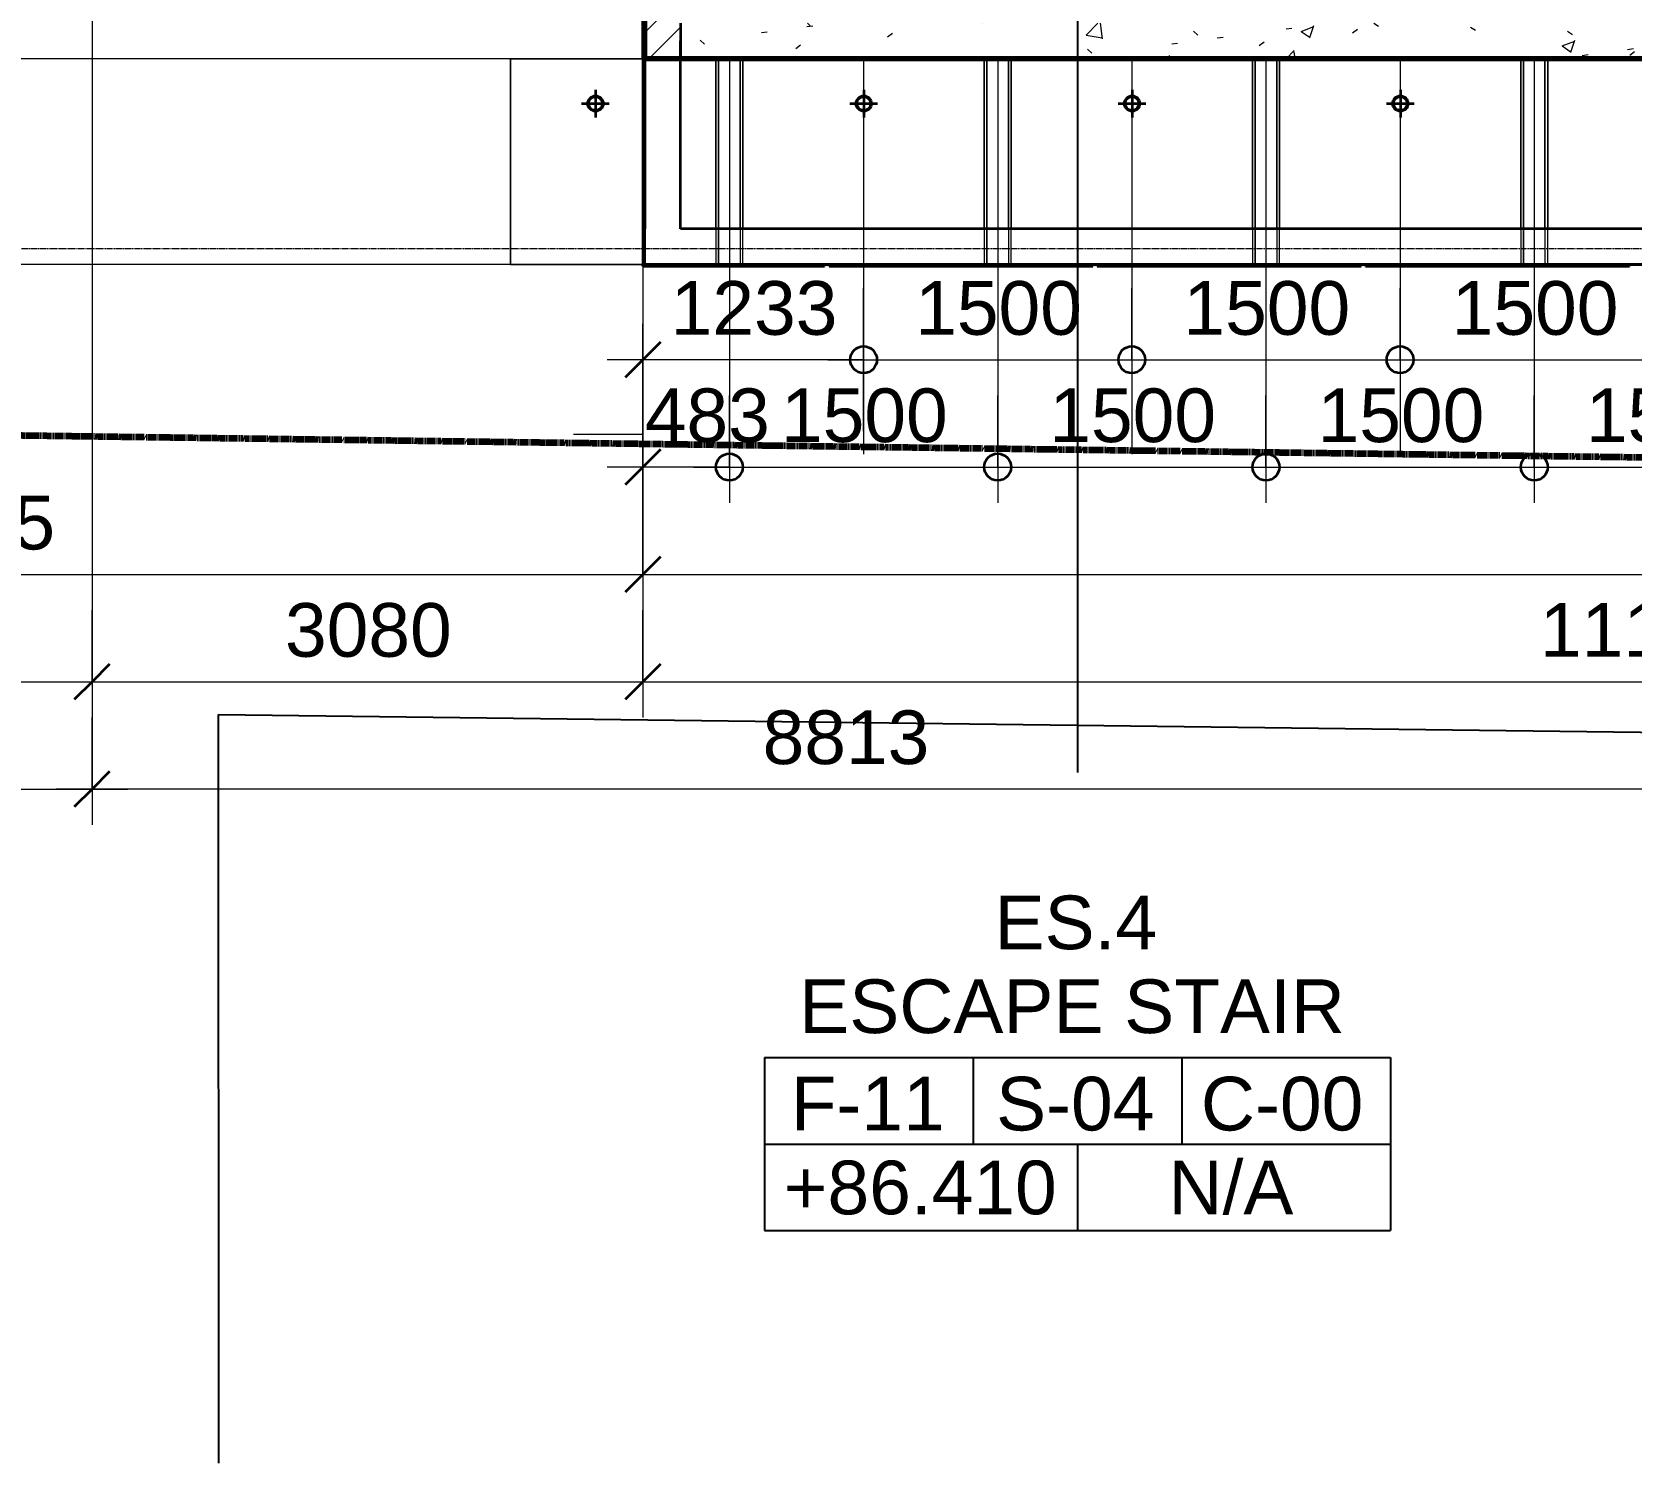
# Model space of a CAD drawing. Header units: millimetres. Extents: x -712454 to -640739, y -26917 to 7174.
# Drawn here: x -696832 to -687891, y -26823 to -18823 of the extents above; entities that cross this region are included whole.
import ezdxf

# ---------------------------------------------------------------- set-up
doc = ezdxf.new("R2010")
doc.units = ezdxf.units.MM
for name, pattern in [('DPA_Hidden 100', [7.2, 4.7, -2.5]), ('DPA_Hidden 50', [3, 2, -1]), ('DPA_ROW', [32.5, 15, -2.5, 5, -2.5, 5, -2.5])]:
    doc.linetypes.add(name, pattern=pattern)
for name, color, linetype, lineweight in [('A-ANNO-DIMS', 1, 'Continuous', 9), ('A-ANNO-DIMS-100', 1, 'Continuous', 9), ('A-DETL', 1, 'Continuous', 70), ('A-DETL-GENF', 2, 'Continuous', 25), ('A-FLOR-E', 2, 'Continuous', 35), ('A-GLAZ-CURT', 2, 'Continuous', 9), ('A-MASS', 2, 'Continuous', 35), ('A-ROOM-IDEN', 3, 'Continuous', 25), ('A-ROOM-LINE', 3, 'Continuous', 25), ('A-WALL', 5, 'Continuous', 35), ('A-WALL-PATT', 1, 'Continuous', 35), ('C-PROP-LINE', 10, 'DPA_ROW', 100), ('E-LITE-EQPM', 2, 'Continuous', 35), ('WALL-E', 2, 'Continuous', 35)]:
    doc.layers.add(name, color=color, linetype=linetype, lineweight=lineweight)
doc.styles.add('Arial_2', font='arial.ttf', dxfattribs={"height": 300})
doc.dimstyles.new('DPA-DIM-3_0_C-C', dxfattribs={"dimscale": 304.8, "dimtxt": 306.07782, "dimasz": 0.492126, "dimexe": 0.656168, "dimexo": 0.0625, "dimgap": 0.164042, "dimtad": 1, "dimdec": 0, "dimzin": 0, "dimdsep": 46, "dimtxsty": 'Arial_2', "dimblk1": 'DOTBLANK', "dimblk2": 'DOTBLANK', "dimsah": 1, "dimcen": 0.09, "dimdle": 0.656168, "dimadec": 8, "dimazin": 0, "dimtfac": 1, "dimtdec": 4, "dimtix": 1, "dimtmove": 0, "dimatfit": 3, "dimfxl": 1.312336, "dimfxlon": 1, "dimtvp": 1, "dimtolj": 1, "dimtzin": 0, "dimarcsym": 2})
doc.dimstyles.new('DPA-DIM-3_0_C-T', dxfattribs={"dimscale": 304.8, "dimtxt": 306.07782, "dimasz": 0.492126, "dimexe": 0.656168, "dimexo": 0.0625, "dimgap": 0.164042, "dimtad": 0, "dimjust": 2, "dimdec": 0, "dimzin": 0, "dimdsep": 46, "dimtxsty": 'Arial_2', "dimblk1": 'DOTBLANK', "dimblk2": 'OBLIQUE', "dimsah": 1, "dimcen": 0.09, "dimdle": 0.656168, "dimadec": 8, "dimazin": 0, "dimtfac": 1, "dimtdec": 4, "dimtix": 1, "dimtmove": 2, "dimatfit": 3, "dimfxl": 1.312336, "dimfxlon": 1, "dimtvp": 1, "dimtolj": 1, "dimtzin": 0, "dimarcsym": 2})
doc.dimstyles.new('DPA-DIM-3_0_T-T', dxfattribs={"dimscale": 304.8, "dimtxt": 306.07782, "dimasz": 0.656168, "dimexe": 0.656168, "dimexo": 0.0625, "dimgap": 0.164042, "dimtad": 1, "dimdec": 0, "dimzin": 0, "dimdsep": 46, "dimtxsty": 'Arial_2', "dimblk1": 'OBLIQUE', "dimblk2": 'OBLIQUE', "dimsah": 1, "dimcen": 0.09, "dimdle": 0.656168, "dimadec": 8, "dimazin": 0, "dimtfac": 1, "dimtdec": 4, "dimtix": 1, "dimtmove": 0, "dimatfit": 3, "dimfxl": 1.312336, "dimfxlon": 1, "dimtvp": 1, "dimtolj": 1, "dimtzin": 0, "dimarcsym": 2})

# ---------------------------------------------------------------- blocks, each defined once
blk = doc.blocks.new('D1 - D1-12676964-4213-01 ENLARGED ENTRANCE 3 GROUND LEVEL - REFLECTED CEILING PLAN')
at = {"layer": 'A-DETL-GENF'}
for radius in [45, 40]:
    blk.add_circle((0, 0), radius, dxfattribs=at)
at = {"layer": 'E-LITE-EQPM'}
for p, q in [((-77.5, 0), (77.5, 0)), ((0, 77.5), (0, -77.5))]:
    blk.add_line(p, q, dxfattribs=at)
blk.add_circle((0, 0), 38, dxfattribs=at)
blk = doc.blocks.new('System Panel - DPA-AR_Metal Ceiling Rectangular Panel-16084010-4213-01 ENLARGED ENTRANCE 3 GROUND LEVEL - REFLECTED CEILING PLAN')
at = {"layer": 'A-GLAZ-CURT'}
for p, q in [((-691507.4, -18973), (-692857.4, -18973)), ((-692857.4, -18973), (-692857.4, -19923)), ((-692857.4, -20123), (-692857.4, -18973)), ((-692857.4, -18973), (-691507.4, -18973)), ((-691507.4, -19923), (-691507.4, -18973)), ((-691507.4, -18973), (-691507.4, -20123)), ((-692857.4, -20123), (-691507.4, -20123)), ((-691507.4, -20123), (-692857.4, -20123))]:
    blk.add_line(p, q, dxfattribs=at)
blk = doc.blocks.new('DPA_CP_Metal Ceiling Panel - Vertical Panel Entrance-16084011-4213-01 ENLARGED ENTRANCE 3 GROUND LEVEL - REFLECTED CEILING PLAN')
at = {"layer": 'A-GLAZ-CURT'}
for p, q in [((-683992.4, -18973), (-683872.4, -18973)), ((-683992.4, -18973), (-683992.4, -20123)), ((-683992.4, -18973), (-683992.4, -19923)), ((-683872.4, -18973), (-683992.4, -18973)), ((-683992.4, -18973), (-683872.4, -18973)), ((-683992.4, -20123), (-683992.4, -18973)), ((-683872.4, -18973), (-683872.4, -20123)), ((-683872.4, -19923), (-683872.4, -18973)), ((-683872.4, -18973), (-683872.4, -20123)), ((-683992.4, -20123), (-683872.4, -20123)), ((-683992.4, -20123), (-683872.4, -20123)), ((-683872.4, -20123), (-683992.4, -20123))]:
    blk.add_line(p, q, dxfattribs=at)
blk = doc.blocks.new('System Panel - DPA-AR_Metal Ceiling Rectangular Panel-16084009-4213-01 ENLARGED ENTRANCE 3 GROUND LEVEL - REFLECTED CEILING PLAN')
at = {"layer": 'A-GLAZ-CURT'}
for p, q in [((-693415.4, -18973), (-694155.4, -18973)), ((-694155.4, -18973), (-694155.4, -20123)), ((-694155.4, -20123), (-694155.4, -18973)), ((-694155.4, -18973), (-693007.4, -18973)), ((-693007.4, -18973), (-693405.4, -18973)), ((-693007.4, -19923), (-693007.4, -18973)), ((-693007.4, -18973), (-693007.4, -20123)), ((-694155.4, -20123), (-693007.4, -20123)), ((-693007.4, -20123), (-694155.4, -20123))]:
    blk.add_line(p, q, dxfattribs=at)
blk = doc.blocks.new('Family - ___-5116072-4213-01 ENLARGED ENTRANCE 3 GROUND LEVEL - REFLECTED CEILING PLAN')
at = {"layer": 'C-PROP-LINE'}
blk.add_line((-700930.8, -21023.2), (-686443.5, -21219.1), dxfattribs=at)
blk = doc.blocks.new('DIMBLOCK19-4213-01 ENLARGED ENTRANCE 3 GROUND LEVEL - REFLECTED CEILING PLAN')
at = {"layer": 'A-ANNO-DIMS-100'}
for p, q in [((-700930.8, -22055.3), (-700930.8, -22655.3)), ((-700930.8, -22455.3), (-700930.8, -22055.3)), ((-696495.7, -22055.3), (-696495.7, -22655.3)), ((-696495.7, -22455.3), (-696495.7, -22055.3)), ((-701130.8, -22455.3), (-696495.7, -22455.3))]:
    blk.add_line(p, q, dxfattribs=at)
at = {"layer": 'A-ANNO-DIMS-100', "lineweight": 35}
for p, q in [((-700930.8, -22455.3), (-700830.8, -22355.3)), ((-696495.7, -22455.3), (-696395.7, -22355.3)), ((-700930.8, -22455.3), (-701030.8, -22555.3)), ((-696495.7, -22455.3), (-696595.7, -22555.3))]:
    blk.add_line(p, q, dxfattribs=at)
at = {"layer": 'A-ANNO-DIMS-100', "color": 0, "insert": (-699174.7, -22015.8), "char_height": 300, "width": 1107.531, "attachment_point": 1, "line_spacing_factor": 0.941778, "style": 'Arial_2'}
blk.add_mtext('4435', dxfattribs=at)
blk = doc.blocks.new('_Oblique')
at = {"color": 0, "linetype": 'ByBlock', "lineweight": -2}
blk.add_line((-0.5, -0.5), (0.5, 0.5), dxfattribs=at)
blk = doc.blocks.new('DIMBLOCK20-4213-01 ENLARGED ENTRANCE 3 GROUND LEVEL - REFLECTED CEILING PLAN')
at = {"layer": 'A-ANNO-DIMS-100'}
for p, q in [((-696495.7, -22055.3), (-696495.7, -22655.3)), ((-696495.7, -22455.3), (-696495.7, -22055.3)), ((-693415.4, -22055.3), (-693415.4, -22655.3)), ((-693415.4, -22455.3), (-693415.4, -22055.3)), ((-696495.7, -22455.3), (-693415.4, -22455.3))]:
    blk.add_line(p, q, dxfattribs=at)
at = {"layer": 'A-ANNO-DIMS-100', "lineweight": 35}
for p, q in [((-696495.7, -22455.3), (-696395.7, -22355.3)), ((-693415.4, -22455.3), (-693315.4, -22355.3)), ((-696495.7, -22455.3), (-696595.7, -22555.3)), ((-693415.4, -22455.3), (-693515.4, -22555.3))]:
    blk.add_line(p, q, dxfattribs=at)
at = {"layer": 'A-ANNO-DIMS-100', "color": 0, "insert": (-695417, -22015.8), "char_height": 300, "width": 1107.531, "attachment_point": 1, "line_spacing_factor": 0.941778, "style": 'Arial_2'}
blk.add_mtext('3080', dxfattribs=at)
blk = doc.blocks.new('DIMBLOCK21-4213-01 ENLARGED ENTRANCE 3 GROUND LEVEL - REFLECTED CEILING PLAN')
at = {"layer": 'A-ANNO-DIMS-100'}
for p, q in [((-693415.4, -22055.3), (-693415.4, -22655.3)), ((-693415.4, -22455.3), (-693415.4, -22055.3)), ((-682232.4, -22055.3), (-682232.4, -22655.3)), ((-682232.4, -22455.3), (-682232.4, -22055.3)), ((-693415.4, -22455.3), (-682232.4, -22455.3))]:
    blk.add_line(p, q, dxfattribs=at)
at = {"layer": 'A-ANNO-DIMS-100', "lineweight": 35}
for p, q in [((-693415.4, -22455.3), (-693315.4, -22355.3)), ((-682232.4, -22455.3), (-682132.4, -22355.3)), ((-693415.4, -22455.3), (-693515.4, -22555.3)), ((-682232.4, -22455.3), (-682332.4, -22555.3))]:
    blk.add_line(p, q, dxfattribs=at)
at = {"layer": 'A-ANNO-DIMS-100', "color": 0, "insert": (-688400.7, -22015.8), "char_height": 300, "width": 1384.414, "attachment_point": 1, "line_spacing_factor": 0.941778, "style": 'Arial_2'}
blk.add_mtext('11183', dxfattribs=at)
blk = doc.blocks.new('DPA_Room Tag Box - Standard-4486259-4213-01 ENLARGED ENTRANCE 3 GROUND LEVEL - REFLECTED CEILING PLAN')
at = {"layer": 'A-ROOM-LINE'}
for p, q in [((-17.5, -2.936), (-17.5, -12.604)), ((-17.5, -2.936), (17.5, -2.936)), ((-5.833, -2.936), (-5.833, -7.77)), ((5.833, -2.936), (5.833, -7.77)), ((17.5, -2.936), (17.5, -12.604)), ((-17.5, -7.77), (17.5, -7.77)), ((0, -7.77), (0, -12.604)), ((-17.5, -12.604), (17.5, -12.604))]:
    blk.add_line(p, q, dxfattribs=at)
blk = doc.blocks.new('DIMBLOCK59-4213-01 ENLARGED ENTRANCE 3 GROUND LEVEL - REFLECTED CEILING PLAN')
at = {"layer": 'A-ANNO-DIMS-100'}
for p, q in [((-692182.4, -20255.3), (-692182.4, -20855.3)), ((-692182.4, -20655.3), (-692182.4, -20255.3)), ((-690682.4, -20255.3), (-690682.4, -20855.3)), ((-690682.4, -20655.3), (-690682.4, -20255.3)), ((-692382.4, -20655.3), (-690682.4, -20655.3))]:
    blk.add_line(p, q, dxfattribs=at)
at = {"layer": 'A-ANNO-DIMS-100', "lineweight": 35}
for centre in [(-692182.4, -20655.3), (-690682.4, -20655.3)]:
    blk.add_circle(centre, 75, dxfattribs=at)
at = {"layer": 'A-ANNO-DIMS-100', "color": 0, "insert": (-691893.8, -20215.8), "char_height": 300, "width": 1107.531, "attachment_point": 1, "line_spacing_factor": 0.941778, "style": 'Arial_2'}
blk.add_mtext('1500', dxfattribs=at)
blk = doc.blocks.new('_DotBlank')
at = {"color": 0, "linetype": 'ByBlock', "lineweight": -2}
blk.add_line((-0.5, 0), (-1, 0), dxfattribs=at)
blk.add_circle((0, 0), 0.5, dxfattribs=at)
blk = doc.blocks.new('DIMBLOCK60-4213-01 ENLARGED ENTRANCE 3 GROUND LEVEL - REFLECTED CEILING PLAN')
at = {"layer": 'A-ANNO-DIMS-100'}
for p, q in [((-690682.4, -20255.3), (-690682.4, -20855.3)), ((-690682.4, -20655.3), (-690682.4, -20255.3)), ((-689182.4, -20255.3), (-689182.4, -20855.3)), ((-689182.4, -20655.3), (-689182.4, -20255.3)), ((-690682.4, -20655.3), (-689182.4, -20655.3))]:
    blk.add_line(p, q, dxfattribs=at)
at = {"layer": 'A-ANNO-DIMS-100', "lineweight": 35}
for centre in [(-690682.4, -20655.3), (-689182.4, -20655.3)]:
    blk.add_circle(centre, 75, dxfattribs=at)
at = {"layer": 'A-ANNO-DIMS-100', "color": 0, "insert": (-690393.8, -20215.8), "char_height": 300, "width": 1107.531, "attachment_point": 1, "line_spacing_factor": 0.941778, "style": 'Arial_2'}
blk.add_mtext('1500', dxfattribs=at)
blk = doc.blocks.new('DIMBLOCK61-4213-01 ENLARGED ENTRANCE 3 GROUND LEVEL - REFLECTED CEILING PLAN')
at = {"layer": 'A-ANNO-DIMS-100'}
for p, q in [((-689182.4, -20255.3), (-689182.4, -20855.3)), ((-689182.4, -20655.3), (-689182.4, -20255.3)), ((-687682.4, -20255.3), (-687682.4, -20855.3)), ((-687682.4, -20655.3), (-687682.4, -20255.3)), ((-689182.4, -20655.3), (-687682.4, -20655.3))]:
    blk.add_line(p, q, dxfattribs=at)
at = {"layer": 'A-ANNO-DIMS-100', "lineweight": 35}
for centre in [(-689182.4, -20655.3), (-687682.4, -20655.3)]:
    blk.add_circle(centre, 75, dxfattribs=at)
at = {"layer": 'A-ANNO-DIMS-100', "color": 0, "insert": (-688893.8, -20215.8), "char_height": 300, "width": 1107.531, "attachment_point": 1, "line_spacing_factor": 0.941778, "style": 'Arial_2'}
blk.add_mtext('1500', dxfattribs=at)
blk = doc.blocks.new('DIMBLOCK82-4213-01 ENLARGED ENTRANCE 3 GROUND LEVEL - REFLECTED CEILING PLAN')
at = {"layer": 'A-ANNO-DIMS-100'}
for p, q in [((-692182.4, -21055.3), (-692182.4, -20455.3)), ((-692182.4, -20655.3), (-692182.4, -20455.3)), ((-692182.4, -20655.3), (-691982.4, -20655.3)), ((-692182.4, -20655.3), (-692182.4, -21055.3)), ((-692182.4, -20655.3), (-692182.4, -21055.3))]:
    blk.add_line(p, q, dxfattribs=at)
at = {"layer": 'A-ANNO-DIMS-100', "lineweight": 35}
blk.add_circle((-692182.4, -20655.3), 75, dxfattribs=at)
blk = doc.blocks.new('_None')
blk = doc.blocks.new('DIMBLOCK83-4213-01 ENLARGED ENTRANCE 3 GROUND LEVEL - REFLECTED CEILING PLAN')
at = {"layer": 'A-ANNO-DIMS-100'}
for p, q in [((-693415.4, -21055.3), (-693415.4, -20455.3)), ((-692182.4, -21055.3), (-692182.4, -20455.3)), ((-692182.4, -20655.3), (-693615.4, -20655.3)), ((-693415.4, -20655.3), (-693415.4, -21055.3)), ((-692182.4, -20655.3), (-692182.4, -21055.3))]:
    blk.add_line(p, q, dxfattribs=at)
at = {"layer": 'A-ANNO-DIMS-100', "lineweight": 35}
for q in [(-693315.4, -20555.3), (-693515.4, -20755.3)]:
    blk.add_line((-693415.4, -20655.3), q, dxfattribs=at)
at = {"layer": 'A-ANNO-DIMS-100', "color": 0, "insert": (-693260.6, -20215.8), "char_height": 300, "width": 1107.531, "attachment_point": 1, "line_spacing_factor": 0.941778, "style": 'Arial_2'}
blk.add_mtext('1233', dxfattribs=at)
blk = doc.blocks.new('DIMBLOCK92-4213-01 ENLARGED ENTRANCE 3 GROUND LEVEL - REFLECTED CEILING PLAN')
at = {"layer": 'A-ANNO-DIMS-100'}
for p, q in [((-696495.7, -22655.3), (-696495.7, -23255.3)), ((-696495.7, -23055.3), (-696495.7, -22655.3)), ((-687682.4, -23455.3), (-687682.4, -22855.3)), ((-687682.4, -23055.3), (-696695.7, -23055.3)), ((-687682.4, -23055.3), (-687682.4, -23455.3))]:
    blk.add_line(p, q, dxfattribs=at)
at = {"layer": 'A-ANNO-DIMS-100', "lineweight": 35}
for q in [(-696395.7, -22955.3), (-696595.7, -23155.3)]:
    blk.add_line((-696495.7, -23055.3), q, dxfattribs=at)
at = {"layer": 'A-ANNO-DIMS-100', "color": 0, "insert": (-692746.8, -22615.8), "char_height": 300, "width": 1107.531, "attachment_point": 1, "line_spacing_factor": 0.941778, "style": 'Arial_2'}
blk.add_mtext('8813', dxfattribs=at)
blk = doc.blocks.new('DIMBLOCK119-4213-01 ENLARGED ENTRANCE 3 GROUND LEVEL - REFLECTED CEILING PLAN')
at = {"layer": 'A-ANNO-DIMS-100'}
for p, q in [((-697417.4, -22655.3), (-697417.4, -23255.3)), ((-697417.4, -23055.3), (-697417.4, -22655.3)), ((-696495.7, -22655.3), (-696495.7, -23255.3)), ((-696495.7, -23055.3), (-696495.7, -22655.3)), ((-697417.4, -23055.3), (-696295.7, -23055.3))]:
    blk.add_line(p, q, dxfattribs=at)
at = {"layer": 'A-ANNO-DIMS-100', "lineweight": 35}
for q in [(-696395.7, -22955.3), (-696595.7, -23155.3)]:
    blk.add_line((-696495.7, -23055.3), q, dxfattribs=at)
at = {"layer": 'A-ANNO-DIMS-100', "color": 0, "insert": (-697650.1, -22615.8), "char_height": 300, "width": 830.648, "attachment_point": 1, "line_spacing_factor": 0.941778, "style": 'Arial_2'}
blk.add_mtext('922', dxfattribs=at)
blk = doc.blocks.new('DIMBLOCK139-4213-01 ENLARGED ENTRANCE 3 GROUND LEVEL - REFLECTED CEILING PLAN')
at = {"layer": 'A-ANNO-DIMS-100'}
for p, q in [((-700930.8, -21455.3), (-700930.8, -22055.3)), ((-700930.8, -21855.3), (-700930.8, -21455.3)), ((-693415.4, -21455.3), (-693415.4, -22055.3)), ((-693415.4, -21855.3), (-693415.4, -21455.3)), ((-701130.8, -21855.3), (-693215.4, -21855.3))]:
    blk.add_line(p, q, dxfattribs=at)
at = {"layer": 'A-ANNO-DIMS-100', "lineweight": 35}
for p, q in [((-700930.8, -21855.3), (-700830.8, -21755.3)), ((-693415.4, -21855.3), (-693315.4, -21755.3)), ((-700930.8, -21855.3), (-701030.8, -21955.3)), ((-693415.4, -21855.3), (-693515.4, -21955.3))]:
    blk.add_line(p, q, dxfattribs=at)
at = {"layer": 'A-ANNO-DIMS-100', "color": 0, "insert": (-697634.6, -21415.8), "char_height": 300, "width": 1107.531, "attachment_point": 1, "line_spacing_factor": 0.941778, "style": 'Arial_2'}
blk.add_mtext('7515', dxfattribs=at)
blk = doc.blocks.new('DIMBLOCK147-4213-01 ENLARGED ENTRANCE 3 GROUND LEVEL - REFLECTED CEILING PLAN')
at = {"layer": 'A-ANNO-DIMS-100'}
for p, q in [((-693415.4, -21455.3), (-693415.4, -22055.3)), ((-693415.4, -21855.3), (-693415.4, -21455.3)), ((-659862.4, -21455.3), (-659862.4, -22055.3)), ((-659862.4, -21855.3), (-659862.4, -21455.3)), ((-693615.4, -21855.3), (-659662.4, -21855.3))]:
    blk.add_line(p, q, dxfattribs=at)
at = {"layer": 'A-ANNO-DIMS-100', "lineweight": 35}
for p, q in [((-693415.4, -21855.3), (-693315.4, -21755.3)), ((-659862.4, -21855.3), (-659762.4, -21755.3)), ((-693415.4, -21855.3), (-693515.4, -21955.3)), ((-659862.4, -21855.3), (-659962.4, -21955.3))]:
    blk.add_line(p, q, dxfattribs=at)
at = {"layer": 'A-ANNO-DIMS-100', "color": 0, "insert": (-677215.7, -21415.8), "char_height": 300, "width": 1384.414, "attachment_point": 1, "line_spacing_factor": 0.941778, "style": 'Arial_2'}
blk.add_mtext('33553', dxfattribs=at)
blk = doc.blocks.new('DIMBLOCK164-4213-01 ENLARGED ENTRANCE 3 GROUND LEVEL - REFLECTED CEILING PLAN')
at = {"layer": 'A-ANNO-DIMS-100'}
for p, q in [((-692932.4, -20855.3), (-692932.4, -21455.3)), ((-692932.4, -21255.3), (-692932.4, -20855.3)), ((-692932.4, -21255.3), (-692932.4, -20855.3)), ((-692932.4, -21255.3), (-692732.4, -21255.3)), ((-692932.4, -21255.3), (-692932.4, -21455.3))]:
    blk.add_line(p, q, dxfattribs=at)
at = {"layer": 'A-ANNO-DIMS-100', "lineweight": 35}
blk.add_circle((-692932.4, -21255.3), 75, dxfattribs=at)
blk = doc.blocks.new('DIMBLOCK165-4213-01 ENLARGED ENTRANCE 3 GROUND LEVEL - REFLECTED CEILING PLAN')
at = {"layer": 'A-ANNO-DIMS-100'}
for p, q in [((-692932.4, -20855.3), (-692932.4, -21455.3)), ((-692932.4, -21255.3), (-692932.4, -20855.3)), ((-693415.4, -21655.3), (-693415.4, -21055.3)), ((-692932.4, -21255.3), (-693615.4, -21255.3)), ((-693415.4, -21255.3), (-693415.4, -21655.3))]:
    blk.add_line(p, q, dxfattribs=at)
at = {"layer": 'A-ANNO-DIMS-100', "lineweight": 35}
for q in [(-693315.4, -21155.3), (-693515.4, -21355.3)]:
    blk.add_line((-693415.4, -21255.3), q, dxfattribs=at)
at = {"layer": 'A-ANNO-DIMS-100', "color": 0, "insert": (-693405.4, -20815.8), "char_height": 300, "width": 830.648, "attachment_point": 1, "line_spacing_factor": 0.941778, "style": 'Arial_2'}
blk.add_mtext('483', dxfattribs=at)
blk = doc.blocks.new('DIMBLOCK168-4213-01 ENLARGED ENTRANCE 3 GROUND LEVEL - REFLECTED CEILING PLAN')
at = {"layer": 'A-ANNO-DIMS-100'}
for p, q in [((-692932.4, -20855.3), (-692932.4, -21455.3)), ((-692932.4, -21255.3), (-692932.4, -20855.3)), ((-691432.4, -20855.3), (-691432.4, -21455.3)), ((-691432.4, -21255.3), (-691432.4, -20855.3)), ((-693132.4, -21255.3), (-691432.4, -21255.3))]:
    blk.add_line(p, q, dxfattribs=at)
at = {"layer": 'A-ANNO-DIMS-100', "lineweight": 35}
for centre in [(-692932.4, -21255.3), (-691432.4, -21255.3)]:
    blk.add_circle(centre, 75, dxfattribs=at)
at = {"layer": 'A-ANNO-DIMS-100', "color": 0, "insert": (-692643.8, -20815.8), "char_height": 300, "width": 1107.531, "attachment_point": 1, "line_spacing_factor": 0.941778, "style": 'Arial_2'}
blk.add_mtext('1500', dxfattribs=at)
blk = doc.blocks.new('DIMBLOCK169-4213-01 ENLARGED ENTRANCE 3 GROUND LEVEL - REFLECTED CEILING PLAN')
at = {"layer": 'A-ANNO-DIMS-100'}
for p, q in [((-691432.4, -20855.3), (-691432.4, -21455.3)), ((-691432.4, -21255.3), (-691432.4, -20855.3)), ((-689932.4, -20855.3), (-689932.4, -21455.3)), ((-689932.4, -21255.3), (-689932.4, -20855.3)), ((-691432.4, -21255.3), (-689932.4, -21255.3))]:
    blk.add_line(p, q, dxfattribs=at)
at = {"layer": 'A-ANNO-DIMS-100', "lineweight": 35}
for centre in [(-691432.4, -21255.3), (-689932.4, -21255.3)]:
    blk.add_circle(centre, 75, dxfattribs=at)
at = {"layer": 'A-ANNO-DIMS-100', "color": 0, "insert": (-691143.8, -20815.8), "char_height": 300, "width": 1107.531, "attachment_point": 1, "line_spacing_factor": 0.941778, "style": 'Arial_2'}
blk.add_mtext('1500', dxfattribs=at)
blk = doc.blocks.new('DIMBLOCK170-4213-01 ENLARGED ENTRANCE 3 GROUND LEVEL - REFLECTED CEILING PLAN')
at = {"layer": 'A-ANNO-DIMS-100'}
for p, q in [((-689932.4, -20855.3), (-689932.4, -21455.3)), ((-689932.4, -21255.3), (-689932.4, -20855.3)), ((-688432.4, -20855.3), (-688432.4, -21455.3)), ((-688432.4, -21255.3), (-688432.4, -20855.3)), ((-689932.4, -21255.3), (-688432.4, -21255.3))]:
    blk.add_line(p, q, dxfattribs=at)
at = {"layer": 'A-ANNO-DIMS-100', "lineweight": 35}
for centre in [(-689932.4, -21255.3), (-688432.4, -21255.3)]:
    blk.add_circle(centre, 75, dxfattribs=at)
at = {"layer": 'A-ANNO-DIMS-100', "color": 0, "insert": (-689643.8, -20815.8), "char_height": 300, "width": 1107.531, "attachment_point": 1, "line_spacing_factor": 0.941778, "style": 'Arial_2'}
blk.add_mtext('1500', dxfattribs=at)
blk = doc.blocks.new('DIMBLOCK171-4213-01 ENLARGED ENTRANCE 3 GROUND LEVEL - REFLECTED CEILING PLAN')
at = {"layer": 'A-ANNO-DIMS-100'}
for p, q in [((-688432.4, -20855.3), (-688432.4, -21455.3)), ((-688432.4, -21255.3), (-688432.4, -20855.3)), ((-686932.4, -20855.3), (-686932.4, -21455.3)), ((-686932.4, -21255.3), (-686932.4, -20855.3)), ((-688432.4, -21255.3), (-686932.4, -21255.3))]:
    blk.add_line(p, q, dxfattribs=at)
at = {"layer": 'A-ANNO-DIMS-100', "lineweight": 35}
for centre in [(-688432.4, -21255.3), (-686932.4, -21255.3)]:
    blk.add_circle(centre, 75, dxfattribs=at)
at = {"layer": 'A-ANNO-DIMS-100', "color": 0, "insert": (-688143.8, -20815.8), "char_height": 300, "width": 1107.531, "attachment_point": 1, "line_spacing_factor": 0.941778, "style": 'Arial_2'}
blk.add_mtext('1500', dxfattribs=at)

msp = doc.modelspace()

# ---------------------------------------------------------------- hatches: boundary and pattern name
at = {"layer": 'A-WALL-PATT', "lineweight": 9}
h = msp.add_hatch(dxfattribs=at)
h.set_pattern_fill('FP_2', color=256, style=0, pattern_type=2)
h.set_pattern_definition([(45, (0, 0), (-84.852814, 84.852814), [])])
h.paths.add_polyline_path([(-693405.4, -18973), (-693205.4, -18973), (-693205.4, -17123), (-693405.4, -17123)])
h = msp.add_hatch(dxfattribs=at)
h.set_pattern_fill('FP_1', color=256, style=0, pattern_type=2)
h.set_pattern_definition([(50, (0, 0), (728.7365, -63.7558), [76.2, -838.2]), (355, (0, 0), (-140.9716, 764.2276), [60.96, -670.56]), (100.451, (60.7, -5.3), (587.77, 700.46675), [64.76, -712.36]), (46.184, (0, 203.2), (1084.3162, -168.171), [114.3, -1257.3]), (96.636, (90.4, 189.2), (949.6099, 989.7098), [97.14, -1068.54]), (351.184, (0, 203.2), (949.6206, 989.7012), [91.44, -1005.84]), (21, (101.6, 152.4), (606.45787, -409.06057), [76.2, -838.2]), (326, (101.6, 152.4), (247.20834, 736.7529), [60.96, -670.56]), (71.451, (152.14, 118.3), (853.66825, 327.6855), [64.76, -712.36]), (37.5, (0, 0), (12.35469, 338.22012), [33.528, -628.904, 33.528, -647.192, -673.1]), (37.5, (0, 0), (12.35469, 338.22012), [-1343.152, 33.528, -639.572]), (7.5, (0, 0), (267.27887, 400.72213), [33.528, -354.584, 33.528, -613.664, -256.54]), (7.5, (0, 0), (267.27887, 400.72213), [-1035.304, 33.528, -223.012]), (327.5, (-226.57, 0), (542.36333, -22.91534), [33.528, -220.472, 33.528, -758.952, -1051.56]), (327.5, (-226.57, 0), (542.36333, -22.91534), [-1046.48, 33.528, -1018.032]), (317.5, (-328.17, 0), (592.51696, 101.7071), [33.528, -296.672, 33.528, -492.76, -746.76]), (317.5, (-328.17, 0), (592.51696, 101.7071), [-856.488, 33.528, -713.232])])
h.paths.add_polyline_path([(-682357.4, -18973), (-682357.4, -18773), (-693205.4, -18773), (-693205.4, -18973), (-683769.2, -18973)])

# ---------------------------------------------------------------- linework, layer by layer
at = {"layer": 'A-DETL', "color": 8, "linetype": 'DPA_Hidden 50', "lineweight": 9}
for p, q in [((-696495.7, -6373), (-696495.7, -22073)), ((-693305.4, -18973), (-697417.4, -18973)), ((-692932.4, -18973), (-692932.4, -21183)), ((-692182.4, -18973), (-692182.4, -21183)), ((-691432.4, -18973), (-691432.4, -21183)), ((-690682.4, -18973), (-690682.4, -21183)), ((-689932.4, -18973), (-689932.4, -21183)), ((-689182.4, -18973), (-689182.4, -21183)), ((-688432.4, -18973), (-688432.4, -21183)), ((-693415.4, -20123), (-697417.4, -20123)), ((-693415.4, -20123), (-693415.4, -22023)), ((-693415.4, -21073), (-693805.4, -21073))]:
    msp.add_line(p, q, dxfattribs=at)
at = {"layer": 'A-DETL', "linetype": 'DPA_Hidden 100', "lineweight": 9}
msp.add_line((-699137.4, -20033), (-652322.4, -20033), dxfattribs=at)
at = {"layer": 'A-FLOR-E'}
for p, q in [((-693305.4, -18973), (-684937.4, -18973)), ((-684937.4, -18973), (-693305.4, -18973)), ((-660060.9, -20123), (-693305.4, -20123)), ((-693305.4, -20123), (-660060.9, -20123))]:
    msp.add_line(p, q, dxfattribs=at)
at = {"layer": 'A-MASS', "lineweight": 25}
for p, q in [((-695786.1, -26823.1), (-695788.6, -22638)), ((-695788.6, -22638), (-657176, -23117.8))]:
    msp.add_line(p, q, dxfattribs=at)
at = {"layer": 'A-ROOM-IDEN'}
msp.add_line((-690986.9, -16045.1), (-690986.9, -22963.4), dxfattribs=at)
at = {"layer": 'A-WALL', "color": 7, "lineweight": 70}
for p, q in [((-693405.4, -18973), (-693405.4, -17123)), ((-693205.4, -18973), (-693405.4, -18973)), ((-682357.4, -18973), (-693205.4, -18973))]:
    msp.add_line(p, q, dxfattribs=at)
at = {"layer": 'A-WALL', "lineweight": 9}
msp.add_line((-693205.4, -18973), (-693205.4, -18773), dxfattribs=at)
at = {"layer": 'WALL-E'}
for p, q in [((-693415.4, -18973), (-693415.4, -18653)), ((-693415.4, -18653), (-693415.4, -20123)), ((-693405.4, -20123), (-693405.4, -18653)), ((-693405.4, -18653), (-693405.4, -18973)), ((-693205.4, -18773), (-693205.4, -18973)), ((-693205.4, -18773), (-693205.4, -18973)), ((-693405.4, -18973), (-693405.4, -18873)), ((-693405.4, -18973), (-693405.4, -18873)), ((-693405.4, -18873), (-693405.4, -18973)), ((-693205.4, -18873), (-693205.4, -18973)), ((-693205.4, -18873), (-693205.4, -18973)), ((-693205.4, -18973), (-693205.4, -18873)), ((-693405.4, -18973), (-693405.4, -19923)), ((-693405.4, -18973), (-693205.4, -18973)), ((-693405.4, -18973), (-693205.4, -18973)), ((-693205.4, -18973), (-693405.4, -18973)), ((-693305.4, -18973), (-693105.4, -18973)), ((-693105.4, -18973), (-693305.4, -18973)), ((-693205.4, -18973), (-684937.4, -18973)), ((-684937.4, -18973), (-693205.4, -18973)), ((-693205.4, -19923), (-693205.4, -18973)), ((-693405.4, -20123), (-693405.4, -19923)), ((-660135.9, -19923), (-693205.4, -19923)), ((-693415.4, -20133), (-693415.4, -20123)), ((-693415.4, -20123), (-693415.4, -20133)), ((-693415.4, -20133), (-692400.4, -20133)), ((-692400.4, -20133), (-693415.4, -20133)), ((-693405.4, -20123), (-660135.9, -20123)), ((-660135.9, -20123), (-693405.4, -20123)), ((-693405.4, -20123), (-692400.4, -20123)), ((-692400.4, -20123), (-693405.4, -20123)), ((-692400.4, -20123), (-692400.4, -20133)), ((-692400.4, -20133), (-692400.4, -20123)), ((-690900.4, -20123), (-692375.4, -20123)), ((-692375.4, -20123), (-690900.4, -20123)), ((-692375.4, -20133), (-692375.4, -20123)), ((-692375.4, -20123), (-692375.4, -20133)), ((-690900.4, -20133), (-692375.4, -20133)), ((-692375.4, -20133), (-690900.4, -20133)), ((-690900.4, -20123), (-690900.4, -20133)), ((-690900.4, -20133), (-690900.4, -20123)), ((-690875.4, -20123), (-689400.4, -20123)), ((-689400.4, -20123), (-690875.4, -20123)), ((-690875.4, -20133), (-690875.4, -20123)), ((-690875.4, -20123), (-690875.4, -20133)), ((-690875.4, -20133), (-689400.4, -20133)), ((-689400.4, -20133), (-690875.4, -20133)), ((-689400.4, -20123), (-689400.4, -20133)), ((-689400.4, -20133), (-689400.4, -20123)), ((-689375.4, -20123), (-687900.4, -20123)), ((-687900.4, -20123), (-689375.4, -20123)), ((-689375.4, -20133), (-689375.4, -20123)), ((-689375.4, -20123), (-689375.4, -20133)), ((-689375.4, -20133), (-687900.4, -20133)), ((-687900.4, -20133), (-689375.4, -20133)), ((-687900.4, -20123), (-687900.4, -20133)), ((-687900.4, -20133), (-687900.4, -20123))]:
    msp.add_line(p, q, dxfattribs=at)

# ---------------------------------------------------------------- block references
at = {"layer": 'A-GLAZ-CURT'}
for name, p in [('System Panel - DPA-AR_Metal Ceiling Rectangular Panel-16084009-4213-01 ENLARGED ENTRANCE 3 GROUND LEVEL - REFLECTED CEILING PLAN', (0, 0)), ('DPA_CP_Metal Ceiling Panel - Vertical Panel Entrance-16084011-4213-01 ENLARGED ENTRANCE 3 GROUND LEVEL - REFLECTED CEILING PLAN', (-9000, 0)), ('System Panel - DPA-AR_Metal Ceiling Rectangular Panel-16084010-4213-01 ENLARGED ENTRANCE 3 GROUND LEVEL - REFLECTED CEILING PLAN', (0, 0)), ('DPA_CP_Metal Ceiling Panel - Vertical Panel Entrance-16084011-4213-01 ENLARGED ENTRANCE 3 GROUND LEVEL - REFLECTED CEILING PLAN', (-7500, 0)), ('System Panel - DPA-AR_Metal Ceiling Rectangular Panel-16084010-4213-01 ENLARGED ENTRANCE 3 GROUND LEVEL - REFLECTED CEILING PLAN', (1500, 0)), ('DPA_CP_Metal Ceiling Panel - Vertical Panel Entrance-16084011-4213-01 ENLARGED ENTRANCE 3 GROUND LEVEL - REFLECTED CEILING PLAN', (-6000, 0)), ('System Panel - DPA-AR_Metal Ceiling Rectangular Panel-16084010-4213-01 ENLARGED ENTRANCE 3 GROUND LEVEL - REFLECTED CEILING PLAN', (3000, 0)), ('DPA_CP_Metal Ceiling Panel - Vertical Panel Entrance-16084011-4213-01 ENLARGED ENTRANCE 3 GROUND LEVEL - REFLECTED CEILING PLAN', (-4500, 0)), ('System Panel - DPA-AR_Metal Ceiling Rectangular Panel-16084010-4213-01 ENLARGED ENTRANCE 3 GROUND LEVEL - REFLECTED CEILING PLAN', (4500, 0))]:
    msp.add_blockref(name, p, dxfattribs=at)
at = {"layer": 'A-ROOM-IDEN', "xscale": 99.99999999999993, "yscale": 99.99999999999993, "zscale": 99.99999999999993}
msp.add_blockref('DPA_Room Tag Box - Standard-4486259-4213-01 ENLARGED ENTRANCE 3 GROUND LEVEL - REFLECTED CEILING PLAN', (-690986.9, -24263.4), dxfattribs=at)
at = {"layer": 'C-PROP-LINE'}
msp.add_blockref('Family - ___-5116072-4213-01 ENLARGED ENTRANCE 3 GROUND LEVEL - REFLECTED CEILING PLAN', (0, 0), dxfattribs=at)
at = {"layer": 'E-LITE-EQPM'}
for p in [(-693681.1, -19223), (-692181.1, -19223), (-690681.1, -19223), (-689181.1, -19223)]:
    msp.add_blockref('D1 - D1-12676964-4213-01 ENLARGED ENTRANCE 3 GROUND LEVEL - REFLECTED CEILING PLAN', p, dxfattribs=at)

# ---------------------------------------------------------------- texts
at = {"layer": 'A-ROOM-IDEN', "lineweight": 9, "char_height": 300, "attachment_point": 1, "style": 'Arial_2'}
for s, insert, width in [('ES.4', (-691449.5, -23650.8), 1122.362), ('ESCAPE STAIR', (-692541.4, -24119.7), 3759.914), ('F-11', (-692589.5, -24664), 1058.227), ('S-04', (-691441.3, -24664), 1090.295), ('C-00', (-690296.3, -24664), 1114.346), ('N/A', (-690477.8, -25132.7), 857.806), ('+86.410', (-692628.6, -25132.7), 1883.966)]:
    msp.add_mtext(s, dxfattribs=dict(at, insert=insert, width=width))

# ---------------------------------------------------------------- dimensions: what is measured, and where the dimension line sits
at = {"layer": 'A-ANNO-DIMS'}
for base, p1, p2, override, picture, middle in [((-693415.4, -20655.3), (-692182.4, -21055.3), (-693415.4, -21055.3), {"dimpost": '<>', "dimfxl": 1233}, 'DIMBLOCK83-4213-01 ENLARGED ENTRANCE 3 GROUND LEVEL - REFLECTED CEILING PLAN', (-692706.8, -20415.8)), ((-693415.4, -21255.3), (-692932.4, -20855.3), (-693415.4, -21655.3), {"dimpost": '<>', "dimfxl": 934.499331}, 'DIMBLOCK165-4213-01 ENLARGED ENTRANCE 3 GROUND LEVEL - REFLECTED CEILING PLAN', (-692990, -21015.8)), ((-696495.7, -23055.3), (-697417.4, -22655.3), (-696495.7, -22655.3), {"dimpost": '<>', "dimfxl": 921.690926}, 'DIMBLOCK119-4213-01 ENLARGED ENTRANCE 3 GROUND LEVEL - REFLECTED CEILING PLAN', (-697234.8, -22815.8)), ((-696495.7, -23055.3), (-687682.4, -23455.3), (-696495.7, -22655.3), {"dimpost": '<>', "dimfxl": 8849.543312}, 'DIMBLOCK92-4213-01 ENLARGED ENTRANCE 3 GROUND LEVEL - REFLECTED CEILING PLAN', (-692193, -22815.8))]:
    dim = msp.add_linear_dim(base=base, p1=p1, p2=p2, dimstyle='DPA-DIM-3_0_C-T', override=override, dxfattribs=at)
    dim.commit()
    dim.dimension.update_dxf_attribs({"geometry": picture, "text_midpoint": middle, "dimtype": 160})
for base, p1, p2, dimstyle, override, picture, middle in [((-690682.4, -20655.3), (-692182.4, -20255.3), (-690682.4, -20255.3), 'DPA-DIM-3_0_C-C', {"dimpost": '<>', "dimfxl": 1500}, 'DIMBLOCK59-4213-01 ENLARGED ENTRANCE 3 GROUND LEVEL - REFLECTED CEILING PLAN', (-691432.4, -20452.1)), ((-689182.4, -20655.3), (-690682.4, -20255.3), (-689182.4, -20255.3), 'DPA-DIM-3_0_C-C', {"dimpost": '<>', "dimfxl": 1500}, 'DIMBLOCK60-4213-01 ENLARGED ENTRANCE 3 GROUND LEVEL - REFLECTED CEILING PLAN', (-689932.4, -20452.1)), ((-687682.4, -20655.3), (-689182.4, -20255.3), (-687682.4, -20255.3), 'DPA-DIM-3_0_C-C', {"dimpost": '<>', "dimfxl": 1500}, 'DIMBLOCK61-4213-01 ENLARGED ENTRANCE 3 GROUND LEVEL - REFLECTED CEILING PLAN', (-688432.4, -20452.1)), ((-691432.4, -21255.3), (-692932.4, -20855.3), (-691432.4, -20855.3), 'DPA-DIM-3_0_C-C', {"dimpost": '<>', "dimfxl": 1500}, 'DIMBLOCK168-4213-01 ENLARGED ENTRANCE 3 GROUND LEVEL - REFLECTED CEILING PLAN', (-692182.4, -21052.1)), ((-689932.4, -21255.3), (-691432.4, -20855.3), (-689932.4, -20855.3), 'DPA-DIM-3_0_C-C', {"dimpost": '<>', "dimfxl": 1500}, 'DIMBLOCK169-4213-01 ENLARGED ENTRANCE 3 GROUND LEVEL - REFLECTED CEILING PLAN', (-690682.4, -21052.1)), ((-688432.4, -21255.3), (-689932.4, -20855.3), (-688432.4, -20855.3), 'DPA-DIM-3_0_C-C', {"dimpost": '<>', "dimfxl": 1500}, 'DIMBLOCK170-4213-01 ENLARGED ENTRANCE 3 GROUND LEVEL - REFLECTED CEILING PLAN', (-689182.4, -21052.1)), ((-686932.4, -21255.3), (-688432.4, -20855.3), (-686932.4, -20855.3), 'DPA-DIM-3_0_C-C', {"dimpost": '<>', "dimfxl": 1500}, 'DIMBLOCK171-4213-01 ENLARGED ENTRANCE 3 GROUND LEVEL - REFLECTED CEILING PLAN', (-687682.4, -21052.1)), ((-693415.4, -21855.3), (-700930.8, -21455.3), (-693415.4, -21455.3), 'DPA-DIM-3_0_T-T', {"dimpost": '<>', "dimfxl": 7515.443623}, 'DIMBLOCK139-4213-01 ENLARGED ENTRANCE 3 GROUND LEVEL - REFLECTED CEILING PLAN', (-697173.1, -21652.1)), ((-659862.4, -21855.3), (-693415.4, -21455.3), (-659862.4, -21455.3), 'DPA-DIM-3_0_T-T', {"dimpost": '<>', "dimfxl": 33553}, 'DIMBLOCK147-4213-01 ENLARGED ENTRANCE 3 GROUND LEVEL - REFLECTED CEILING PLAN', (-676638.9, -21652)), ((-696495.7, -22455.3), (-700930.8, -22055.3), (-696495.7, -22055.3), 'DPA-DIM-3_0_T-T', {"dimpost": '<>', "dimfxl": 4435.134549}, 'DIMBLOCK19-4213-01 ENLARGED ENTRANCE 3 GROUND LEVEL - REFLECTED CEILING PLAN', (-698713.3, -22252)), ((-693415.4, -22455.3), (-696495.7, -22055.3), (-693415.4, -22055.3), 'DPA-DIM-3_0_T-T', {"dimpost": '<>', "dimfxl": 3080.309074}, 'DIMBLOCK20-4213-01 ENLARGED ENTRANCE 3 GROUND LEVEL - REFLECTED CEILING PLAN', (-694955.5, -22252)), ((-682232.4, -22455.3), (-693415.4, -22055.3), (-682232.4, -22055.3), 'DPA-DIM-3_0_T-T', {"dimpost": '<>', "dimfxl": 11183}, 'DIMBLOCK21-4213-01 ENLARGED ENTRANCE 3 GROUND LEVEL - REFLECTED CEILING PLAN', (-687823.9, -22252))]:
    dim = msp.add_linear_dim(base=base, p1=p1, p2=p2, dimstyle=dimstyle, override=override, dxfattribs=at)
    dim.commit()
    dim.dimension.update_dxf_attribs({"geometry": picture, "text_midpoint": middle})
for base, p1, p2, picture, middle in [((-692182.4, -20655.3), (-692182.4, -20796.7), (-692182.4, -20796.7), 'DIMBLOCK82-4213-01 ENLARGED ENTRANCE 3 GROUND LEVEL - REFLECTED CEILING PLAN', (-692182.4, -20655.3)), ((-692932.4, -21255.3), (-692932.4, -21183), (-692932.4, -21183), 'DIMBLOCK164-4213-01 ENLARGED ENTRANCE 3 GROUND LEVEL - REFLECTED CEILING PLAN', (-692932.4, -21255.3))]:
    dim = msp.add_linear_dim(base=base, p1=p1, p2=p2, text=' ', dimstyle='DPA-DIM-3_0_C-T', override={"dimpost": '<>', "dimblk": 'None', "dimse1": 1, "dimse2": 1, "dimsd1": 1, "dimsd2": 1, "dimfxl": 0}, dxfattribs=at)
    dim.commit()
    dim.dimension.update_dxf_attribs({"geometry": picture, "text_midpoint": middle})

doc.saveas('drawing.dxf')
